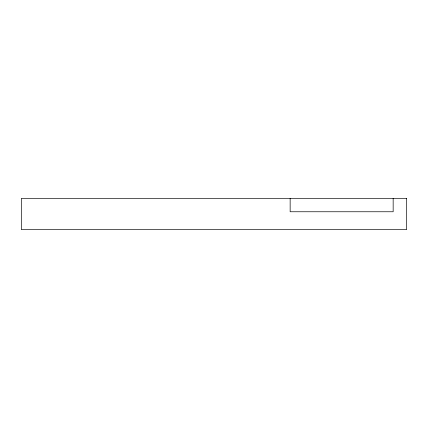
<?xml version="1.0" encoding="UTF-8"?>
<svg xmlns="http://www.w3.org/2000/svg" width="428" height="428" viewBox="0 0 428 428"><rect width="100%" height="100%" fill="white"/><g stroke="black" fill="none" stroke-linecap="round" stroke-linejoin="round"><path stroke-width="0.64" d="M393.161 198.325L393.161 211.758L290.147 211.758L290.147 198.325M406.6 198.325L21.4 198.325L21.4 229.676L406.6 229.676L406.6 198.325"/></g></svg>
